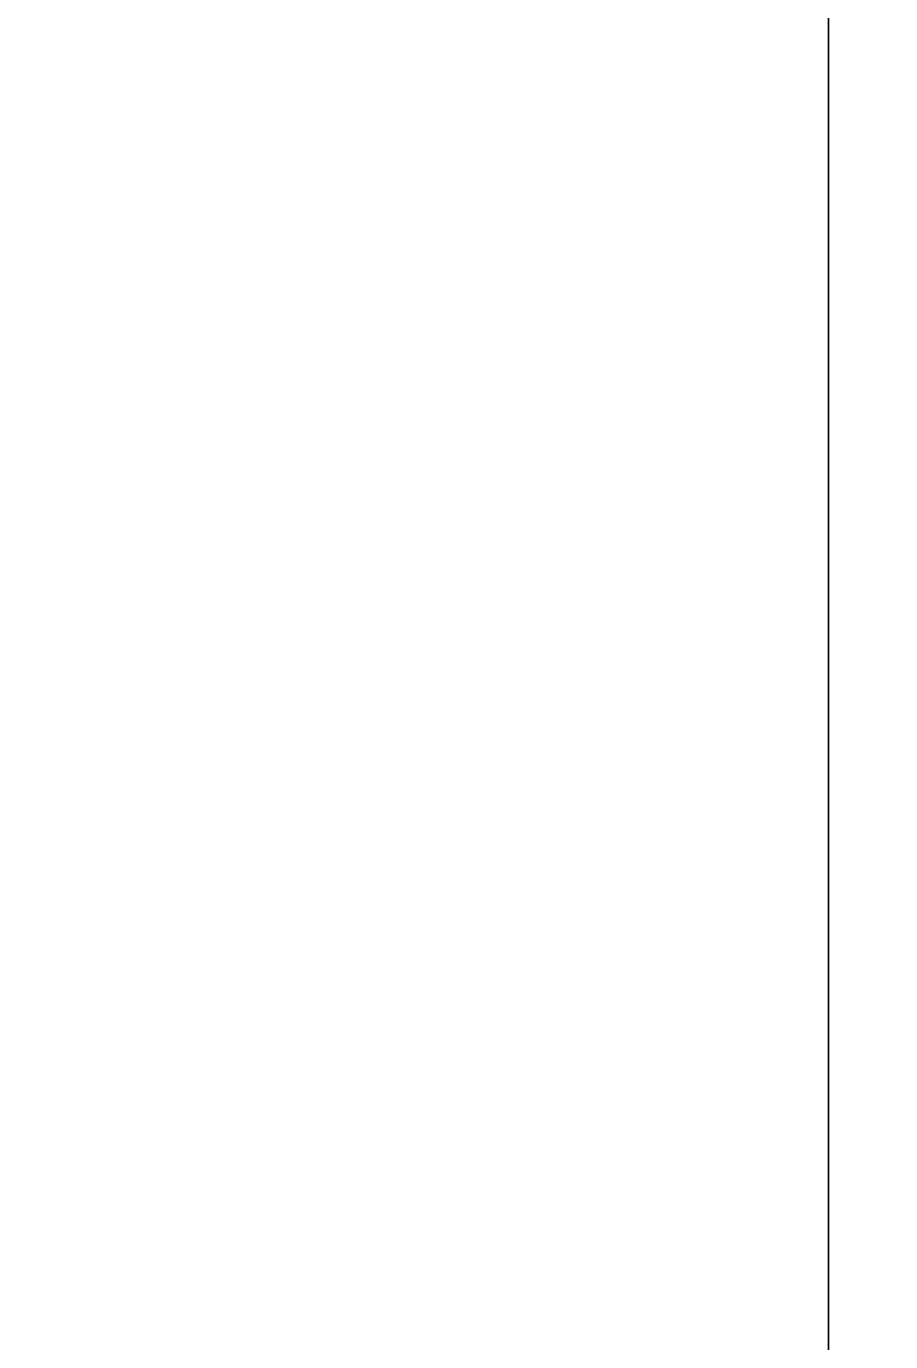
# Model space of a CAD drawing. Header units: millimetres. Extents: x 103208 to 171806, y -164 to 10038.
# Drawn here: x 117323.01 to 117332.89, y 6161.88 to 6176.92 of the extents above; entities that cross this region are included whole.
import ezdxf

# ---------------------------------------------------------------- set-up
doc = ezdxf.new("R2010")
doc.units = ezdxf.units.MM
doc.layers.add('MEDIDAS', color=7, linetype='Continuous', lineweight=0)
doc.layers.add('Moveis', color=1, linetype='Continuous', lineweight=9)
doc.styles.add('Valéria', font='romantic.ttf', dxfattribs={"height": 10})
doc.dimstyles.new('Cota - 50', dxfattribs={"dimtxt": 10, "dimasz": 5, "dimexe": 10, "dimexo": 20, "dimgap": 5, "dimtad": 1, "dimtxsty": 'Valéria', "dimblk": 'DOT', "dimcen": 0, "dimclrd": 12, "dimclre": 12, "dimclrt": 2, "dimazin": 2, "dimtfac": 1, "dimtix": 1, "dimtmove": 0, "dimatfit": 3, "dimldrblk": 'DOT', "dimfxl": 1, "dimarcsym": 0})

# ---------------------------------------------------------------- blocks, each defined once
blk = doc.blocks.new('_Dot')
at = {"color": 0, "linetype": 'ByBlock', "lineweight": -2}
blk.add_line((-0.5, 0), (-1, 0), dxfattribs=at)
at = {"color": 0, "linetype": 'ByBlock', "const_width": 0.5}
blk.add_lwpolyline([(-0.25, 0, 1), (0.25, 0, 1)], format="xyb", close=True, dxfattribs=at)
blk = doc.blocks.new('*D888')
at = {"layer": 'Defpoints', "color": 0, "transparency": 16777216}
for p in [(119310.373, 6770.073, 9825), (119409.15, 6632.797), (116870.383, 5014.373, 9825)]:
    blk.add_point(p, dxfattribs=at)
at = {"layer": 'MEDIDAS', "color": 12, "lineweight": -2, "transparency": 16777216}
for p, q in [((119322.054, 6753.839), (119414.991, 6624.68)), ((116973.219, 4880.016), (119405.092, 6629.876)), ((116882.064, 4998.138), (116975.001, 4868.979))]:
    blk.add_line(p, q, dxfattribs=at)
at = {"layer": 'MEDIDAS', "color": 12, "lineweight": -2, "transparency": 16777216, "xscale": 5, "yscale": 5, "zscale": 5}
for p, rotation in [((119409.15, 6632.797), 35.73698977606095), ((116969.16, 4877.096), 215.736989776061)]:
    blk.add_blockref('_Dot', p, dxfattribs=dict(at, rotation=rotation))
at = {"layer": 'MEDIDAS', "color": 2, "transparency": 16777216, "insert": (118183.228, 5763.183), "char_height": 10, "attachment_point": 5, "rotation": 35.737, "style": 'Valéria'}
blk.add_mtext('3006', dxfattribs=at)

msp = doc.modelspace()

# ---------------------------------------------------------------- linework, layer by layer
at = {"layer": 'Moveis'}
msp.add_line((117332.17424, 6198.57076, 9825), (117332.17424, 6154.59022, 9825), dxfattribs=at)
for points, invisible_edges in [([(117373.55957, 6153.42912, 9825), (117332.75632, 6199.89962, 9825), (117333.01488, 6200.09288, 9825)], 13), ([(117332.59637, 6153.42912, 9825), (117332.50997, 6199.62015, 9825), (117332.75632, 6199.89962, 9825)], 13), ([(117332.59637, 6153.42912, 9825), (117332.75632, 6199.89962, 9825), (117373.55957, 6153.42912, 9825)], 3), ([(117332.33022, 6153.85559, 9825), (117332.32614, 6199.29613, 9825), (117332.50997, 6199.62015, 9825)], 13), ([(117332.33022, 6153.85559, 9825), (117332.50997, 6199.62015, 9825), (117332.4484, 6153.63306, 9825)], 3), ([(117332.4484, 6153.63306, 9825), (117332.50997, 6199.62015, 9825), (117332.59637, 6153.42912, 9825)], 3), ([(117323.13393, 6176.24394, 9825), (117332.32614, 6199.29613, 9825), (117332.21262, 6198.94131, 9825)], 13), ([(117332.24413, 6154.09239, 9825), (117332.21262, 6198.94131, 9825), (117332.32614, 6199.29613, 9825)], 13), ([(117332.24413, 6154.09239, 9825), (117332.32614, 6199.29613, 9825), (117332.33022, 6153.85559, 9825)], 3), ([(117323.13393, 6176.24394, 9825), (117332.21262, 6198.94131, 9825), (117332.17424, 6198.57076, 9825)], 13), ([(117332.21262, 6198.94131, 9825), (117332.17424, 6154.59022, 9825), (117332.17424, 6198.57076, 9825)], 1), ([(117332.17424, 6154.59022, 9825), (117332.21262, 6198.94131, 9825), (117332.1918, 6154.33886, 9825)], 3), ([(117332.1918, 6154.33886, 9825), (117332.21262, 6198.94131, 9825), (117332.24413, 6154.09239, 9825)], 3), ([(117332.17424, 6154.59022, 9825), (117323.13393, 6176.24394, 9825), (117332.17424, 6198.57076, 9825)], 3), ([(117332.33022, 6153.85559, 9825), (117323.13393, 6176.24394, 9825), (117332.24413, 6154.09239, 9825)], 3), ([(117332.24413, 6154.09239, 9825), (117323.13393, 6176.24394, 9825), (117332.1918, 6154.33886, 9825)], 3), ([(117332.1918, 6154.33886, 9825), (117323.13393, 6176.24394, 9825), (117332.17424, 6154.59022, 9825)], 3)]:
    msp.add_3dface(points, dxfattribs=dict(at, invisible_edges=invisible_edges))

# ---------------------------------------------------------------- dimensions: what is measured, and where the dimension line sits
at = {"layer": 'MEDIDAS'}
dim = msp.add_aligned_dim(p1=(116870.38258, 5014.37259, 9825), p2=(119310.3727, 6770.07308, 9825), distance=-169.12081, dimstyle='Cota - 50', dxfattribs=at)
dim.commit()
dim.dimension.update_dxf_attribs({"geometry": '*D888', "text_midpoint": (118183.2282, 5763.18349)})

doc.saveas('drawing.dxf')
